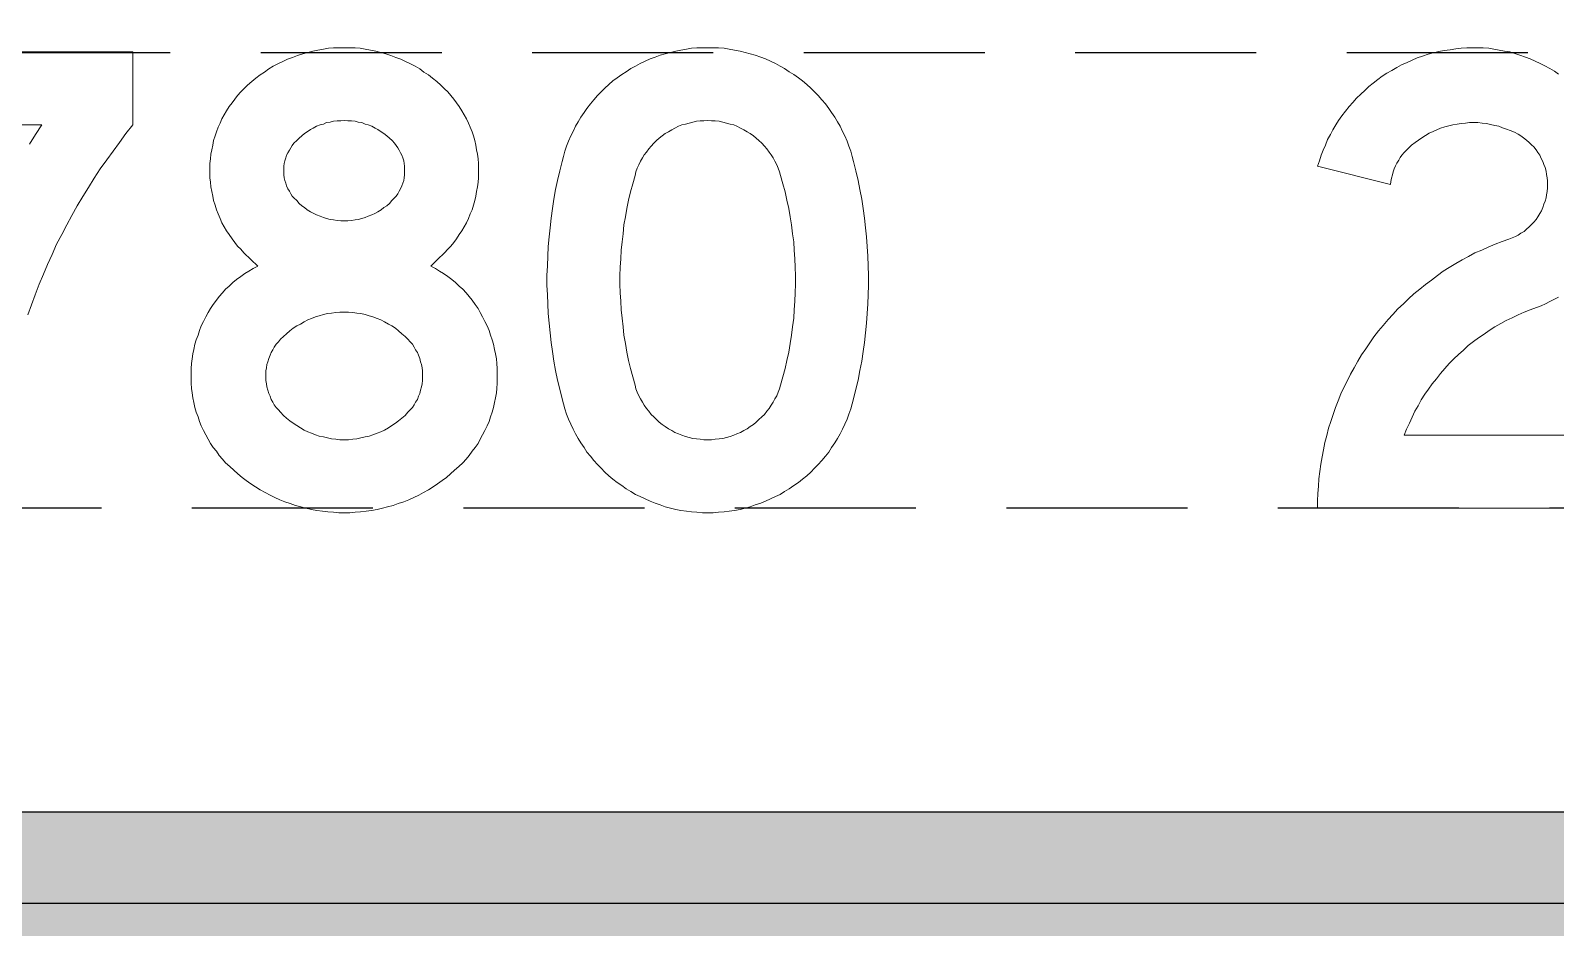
# Model space of a CAD drawing. Extents: x 0 to 420, y 0 to 297.
# Drawn here: x 218.72 to 245.47, y 169.72 to 185.46 of the extents above; entities that cross this region are included whole.
import ezdxf

# ---------------------------------------------------------------- set-up
doc = ezdxf.new("R2010")
doc.units = 0
doc.linetypes.add('HIDDEN', pattern=[9.525, 6.35, -3.175])
doc.layers.add('GREY', color=251, linetype='CONTINUOUS')
doc.layers.add('L25', color=1, linetype='CONTINUOUS')
doc.layers.add('YELLOW', color=7, linetype='CONTINUOUS', true_color=0xfcd900)

msp = doc.modelspace()

# ---------------------------------------------------------------- hatches: boundary and pattern name
at = {"layer": 'L25'}
h = msp.add_hatch(color=256, dxfattribs=at)
edge = h.paths.add_edge_path()
edge.add_line((122.8335807, 175.7455848), (122.8335807, 222.4122515))
edge.add_arc((128.4335807, 222.4122515), 5.6, 90, 180, ccw=False)
edge.add_line((128.4335807, 228.0122515), (268.4335807, 228.0122515))
edge.add_arc((268.4335807, 222.4122515), 5.6, 0, 90, ccw=False)
edge.add_line((274.0335807, 222.4122515), (274.0335807, 175.7455848))
edge.add_arc((268.4335807, 175.7455848), 5.6, -90, 0, ccw=False)
edge.add_line((268.4335807, 170.1455848), (128.4335807, 170.1455848))
edge.add_arc((128.4335807, 175.7455848), 5.6, 180, 270, ccw=False)
edge = h.paths.add_edge_path(flags=16)
edge.add_line((124.4335807, 175.7455848), (124.4335807, 222.4122515))
edge.add_arc((128.4335807, 222.4122515), 4, 90, 180, ccw=False)
edge.add_line((128.4335807, 226.4122515), (268.4335807, 226.4122515))
edge.add_arc((268.4335807, 222.4122515), 4, 0, 90, ccw=False)
edge.add_line((272.4335807, 222.4122515), (272.4335807, 175.7455848))
edge.add_arc((268.4335807, 175.7455848), 4, -90, 0, ccw=False)
edge.add_line((268.4335807, 171.7455848), (128.4335807, 171.7455848))
edge.add_arc((128.4335807, 175.7455848), 4, 180, 270, ccw=False)
at = {"layer": 'YELLOW'}
h = msp.add_hatch(color=256, dxfattribs=at)
edge = h.paths.add_edge_path()
edge.add_line((121.766914, 175.7455848), (121.766914, 222.4122515))
edge.add_arc((128.4335807, 222.4122515), 6.6666667, 90, 180, ccw=False)
edge.add_line((128.4335807, 229.0789182), (268.4335807, 229.0789182))
edge.add_arc((268.4335807, 222.4122515), 6.6666667, 0, 90, ccw=False)
edge.add_line((275.1002473, 222.4122515), (275.1002473, 175.7455848))
edge.add_arc((268.4335807, 175.7455848), 6.6666667, -90, 0, ccw=False)
edge.add_line((268.4335807, 169.0789182), (128.4335807, 169.0789182))
edge.add_arc((128.4335807, 175.7455848), 6.6666667, 180, 270, ccw=False)
edge = h.paths.add_edge_path(flags=16)
edge.add_line((122.8335807, 175.7455848), (122.8335807, 222.4122515))
edge.add_arc((128.4335807, 222.4122515), 5.6, 90, 180, ccw=False)
edge.add_line((128.4335807, 228.0122515), (268.4335807, 228.0122515))
edge.add_arc((268.4335807, 222.4122515), 5.6, 0, 90, ccw=False)
edge.add_line((274.0335807, 222.4122515), (274.0335807, 175.7455848))
edge.add_arc((268.4335807, 175.7455848), 5.6, -90, 0, ccw=False)
edge.add_line((268.4335807, 170.1455848), (128.4335807, 170.1455848))
edge.add_arc((128.4335807, 175.7455848), 5.6, 180, 270, ccw=False)

# ---------------------------------------------------------------- linework, layer by layer
at = {"layer": 'GREY', "lineweight": 0}
for points in [[(222.1385435, 180.9232599), (222.0821824, 180.8588472), (222.0258213, 180.7944346), (221.9775118, 180.7300219), (221.9211508, 180.6575577), (221.8728413, 180.5850934), (221.8325834, 180.5126292), (221.7923255, 180.440165), (221.7520676, 180.3596492), (221.7118097, 180.2791333), (221.6796033, 180.1986175), (221.6554486, 180.1181017), (221.6232423, 180.0375859), (221.5990875, 179.9570701), (221.5829844, 179.8685027), (221.5668812, 179.7879869), (221.550778, 179.6994195), (221.5427264, 179.6189037), (221.5346749, 179.5303363), (221.5346749, 179.4417689), (221.5346749, 179.3612531), (221.5346749, 179.2726857), (221.5427264, 179.1841183), (221.550778, 179.1036025), (221.5668812, 179.0150351), (221.5829844, 178.9345192), (221.5990875, 178.8459519), (221.6232423, 178.765436), (221.6554486, 178.6849202), (221.6796033, 178.6044044), (221.7118097, 178.5238886), (221.7520676, 178.4433728), (221.7923255, 178.3709085), (221.8325834, 178.2903927), (221.8728413, 178.2179285), (221.9211508, 178.1454643), (221.9775118, 178.0810516), (222.0258213, 178.0085874), (222.0821824, 177.9441747), (222.1385435, 177.8797621), (222.2110077, 177.8153494), (222.2834719, 177.7509368), (222.3559362, 177.6865241), (222.4284004, 177.6221115), (222.5008646, 177.5657504), (222.5813804, 177.5093893), (222.6618963, 177.4530283), (222.7424121, 177.4047188), (222.8309795, 177.3564093), (222.9195469, 177.3080998), (223.0000627, 177.2678419), (223.0886301, 177.227584), (223.1771975, 177.1953777), (223.2738165, 177.1631713), (223.3623838, 177.130965), (223.4590028, 177.1068103), (223.5475702, 177.0826555), (223.6441892, 177.0585008), (223.7408082, 177.0423976), (223.8374271, 177.0262944), (223.9340461, 177.0182429), (224.0306651, 177.0101913), (224.1272841, 177.0021397), (224.2239031, 177.0021397), (224.320522, 177.0021397), (224.4090894, 177.0101913), (224.5057084, 177.0182429), (224.6023274, 177.0262944), (224.6989464, 177.0423976), (224.7955653, 177.0585008), (224.8921843, 177.0826555), (224.9807517, 177.1068103), (225.0773707, 177.130965), (225.1659381, 177.1631713), (225.2625571, 177.1953777), (225.3511245, 177.227584), (225.4396919, 177.2678419), (225.5282592, 177.3080998), (225.6087751, 177.3564093), (225.6973425, 177.4047188), (225.7778583, 177.4530283), (225.8583741, 177.5093893), (225.9388899, 177.5657504), (226.0113541, 177.6221115), (226.0838184, 177.6865241), (226.1562826, 177.7509368), (226.2287468, 177.8153494), (226.3012111, 177.8797621), (226.3575721, 177.9441747), (226.4139332, 178.0085874), (226.4622427, 178.0810516), (226.5186038, 178.1454643), (226.5669133, 178.2179285), (226.6071712, 178.2903927), (226.6474291, 178.3709085), (226.687687, 178.4433728), (226.7279449, 178.5238886), (226.7601512, 178.6044044), (226.7843059, 178.6849202), (226.8165123, 178.765436), (226.840667, 178.8459519), (226.8567702, 178.9345192), (226.8728733, 179.0150351), (226.8889765, 179.1036025), (226.8970281, 179.1841183), (226.9050797, 179.2726857), (226.9050797, 179.3612531), (226.9050797, 179.4417689), (226.9050797, 179.5303363), (226.8970281, 179.6189037), (226.8889765, 179.6994195), (226.8728733, 179.7879869), (226.8567702, 179.8685027), (226.840667, 179.9570701), (226.8165123, 180.0375859), (226.7843059, 180.1181017), (226.7601512, 180.1986175), (226.7279449, 180.2791333), (226.687687, 180.3596492), (226.6474291, 180.440165), (226.6071712, 180.5126292), (226.5669133, 180.5850934), (226.5186038, 180.6575577), (226.4622427, 180.7300219), (226.4139332, 180.7944346), (226.3575721, 180.8588472), (226.3012111, 180.9232599), (226.2367984, 180.9796209), (226.1723858, 181.0440336), (226.1079731, 181.0923431), (226.0355089, 181.1487041), (225.9630446, 181.1970136), (225.8905804, 181.2372715), (225.8181162, 181.285581), (225.7376004, 181.3258389), (225.8583741, 181.4466126), (225.9791478, 181.5593348), (226.0355089, 181.6237474), (226.0918699, 181.6801085), (226.1401794, 181.7445212), (226.1884889, 181.8089338), (226.2367984, 181.881398), (226.2851079, 181.9458107), (226.3253658, 182.0182749), (226.3656237, 182.0907392), (226.39783, 182.1632034), (226.4300364, 182.2437192), (226.4622427, 182.3161834), (226.4863974, 182.3966993), (226.5105522, 182.4772151), (226.5266553, 182.5577309), (226.5427585, 182.6382467), (226.5588617, 182.7187625), (226.5669133, 182.7992783), (226.5749648, 182.8797941), (226.5749648, 182.96031), (226.5749648, 183.0408258), (226.5749648, 183.1293932), (226.5669133, 183.209909), (226.5588617, 183.2904248), (226.5427585, 183.3709406), (226.5266553, 183.4514564), (226.5105522, 183.5319722), (226.4863974, 183.6124881), (226.4622427, 183.6849523), (226.4300364, 183.7654681), (226.39783, 183.8379323), (226.3656237, 183.9103966), (226.3253658, 183.9828608), (226.2851079, 184.055325), (226.2367984, 184.1277893), (226.1884889, 184.1922019), (226.1401794, 184.2566146), (226.0918699, 184.3210272), (226.0355089, 184.3854399), (225.9791478, 184.4418009), (225.9147352, 184.5062136), (225.8422709, 184.5706262), (225.7698067, 184.6269873), (225.6973425, 184.6833484), (225.6168266, 184.7316579), (225.5443624, 184.7880189), (225.4638466, 184.8363284), (225.3833308, 184.8765863), (225.2947634, 184.9168442), (225.2142476, 184.9571021), (225.1256802, 184.9893085), (225.0371128, 185.0215148), (224.9485454, 185.0537211), (224.859978, 185.0778759), (224.7714106, 185.1020306), (224.6828432, 185.1181338), (224.5862242, 185.1342369), (224.4976568, 185.1503401), (224.4090894, 185.1583917), (224.3124705, 185.1583917), (224.2239031, 185.1583917), (224.1272841, 185.1583917), (224.0306651, 185.1583917), (223.9420977, 185.1503401), (223.8535303, 185.1342369), (223.7569113, 185.1181338), (223.6683439, 185.1020306), (223.5797765, 185.0778759), (223.4912091, 185.0537211), (223.4026418, 185.0215148), (223.3140744, 184.9893085), (223.225507, 184.9571021), (223.1449911, 184.9168442), (223.0564238, 184.8765863), (222.9759079, 184.8363284), (222.8953921, 184.7880189), (222.8229279, 184.7316579), (222.7424121, 184.6833484), (222.6699478, 184.6269873), (222.5974836, 184.5706262), (222.5250194, 184.5062136), (222.4606067, 184.4418009), (222.4042457, 184.3854399), (222.3478846, 184.3210272), (222.2995751, 184.2566146), (222.2512656, 184.1922019), (222.2029561, 184.1277893), (222.1546466, 184.055325), (222.1143887, 183.9828608), (222.0741308, 183.9103966), (222.0419245, 183.8379323), (222.0097182, 183.7654681), (221.9775118, 183.6849523), (221.9533571, 183.6124881), (221.9292024, 183.5319722), (221.9130992, 183.4514564), (221.896996, 183.3709406), (221.8808929, 183.2904248), (221.8728413, 183.209909), (221.8647897, 183.1293932), (221.8647897, 183.0408258), (221.8647897, 182.96031), (221.8647897, 182.8797941), (221.8728413, 182.7992783), (221.8808929, 182.7187625), (221.896996, 182.6382467), (221.9130992, 182.5577309), (221.9292024, 182.4772151), (221.9533571, 182.3966993), (221.9775118, 182.3161834), (222.0097182, 182.2437192), (222.0419245, 182.1632034), (222.0741308, 182.0907392), (222.1143887, 182.0182749), (222.1546466, 181.9458107), (222.2029561, 181.881398), (222.2512656, 181.8089338), (222.2995751, 181.7445212), (222.3478846, 181.6801085), (222.4042457, 181.6237474), (222.4606067, 181.5593348), (222.5813804, 181.4466126), (222.7021542, 181.3258389), (222.6216384, 181.285581), (222.5491741, 181.2372715), (222.4767099, 181.1970136), (222.4042457, 181.1487041), (222.3317814, 181.0923431), (222.2673688, 181.0440336), (222.2029561, 180.9796209)], [(233.1531069, 178.9989319), (233.1933648, 179.1680151), (233.2336227, 179.3290467), (233.265829, 179.4981299), (233.2980353, 179.6591616), (233.3221901, 179.8282448), (233.3463448, 179.9892764), (233.362448, 180.1583596), (233.3785511, 180.3274428), (233.3946543, 180.496526), (233.4027059, 180.6656093), (233.4107575, 180.8266409), (233.418809, 180.9957241), (233.418809, 181.1648073), (233.4107575, 181.3338905), (233.4027059, 181.5029737), (233.3946543, 181.6720569), (233.3785511, 181.8411401), (233.362448, 182.0021718), (233.3463448, 182.171255), (233.3221901, 182.3403382), (233.2980353, 182.5013698), (233.265829, 182.670453), (233.2336227, 182.8314847), (233.1933648, 183.0005679), (233.1531069, 183.1615995), (233.1289521, 183.2501669), (233.1047974, 183.3467859), (233.072591, 183.4353533), (233.0403847, 183.5239207), (233.0001268, 183.6124881), (232.9598689, 183.6930039), (232.919611, 183.7815713), (232.8713015, 183.8620871), (232.822992, 183.9426029), (232.7666309, 184.0231187), (232.7183215, 184.0955829), (232.6619604, 184.1760988), (232.5975477, 184.248563), (232.5331351, 184.3210272), (232.4687224, 184.3854399), (232.4043098, 184.4498525), (232.3318455, 184.5142652), (232.2593813, 184.5786778), (232.1869171, 184.6350389), (232.1064013, 184.6914), (232.0258855, 184.7397094), (231.9453696, 184.7960705), (231.8648538, 184.8363284), (231.784338, 184.8846379), (231.6957706, 184.9248958), (231.6072032, 184.9651537), (231.5266874, 184.9973601), (231.4300684, 185.0295664), (231.341501, 185.0537211), (231.2529336, 185.0778759), (231.1643662, 185.1020306), (231.0677473, 185.1181338), (230.9711283, 185.1342369), (230.8825609, 185.1503401), (230.7859419, 185.1583917), (230.6893229, 185.1583917), (230.6007555, 185.1583917), (230.5041366, 185.1583917), (230.4075176, 185.1583917), (230.3108986, 185.1503401), (230.2223312, 185.1342369), (230.1257122, 185.1181338), (230.0371448, 185.1020306), (229.9405259, 185.0778759), (229.8519585, 185.0537211), (229.7633911, 185.0295664), (229.6748237, 184.9973601), (229.5862563, 184.9651537), (229.4976889, 184.9248958), (229.4091215, 184.8846379), (229.3286057, 184.8363284), (229.2480899, 184.7960705), (229.167574, 184.7397094), (229.0870582, 184.6914), (229.0065424, 184.6350389), (228.9340782, 184.5786778), (228.861614, 184.5142652), (228.7891497, 184.4498525), (228.7247371, 184.3854399), (228.6603244, 184.3210272), (228.5959118, 184.248563), (228.5395507, 184.1760988), (228.475138, 184.0955829), (228.4268286, 184.0231187), (228.3704675, 183.9426029), (228.322158, 183.8620871), (228.2738485, 183.7815713), (228.2335906, 183.6930039), (228.1933327, 183.6124881), (228.1530748, 183.5239207), (228.1208685, 183.4353533), (228.0886621, 183.3467859), (228.0645074, 183.2501669), (228.0403527, 183.1615995), (228.0000947, 183.0005679), (227.9598368, 182.8314847), (227.9276305, 182.670453), (227.8954242, 182.5013698), (227.8712694, 182.3403382), (227.8471147, 182.171255), (227.8310115, 182.0021718), (227.8149084, 181.8411401), (227.7988052, 181.6720569), (227.7907536, 181.5029737), (227.782702, 181.3338905), (227.7746505, 181.1648073), (227.7746505, 180.9957241), (227.782702, 180.8266409), (227.7907536, 180.6656093), (227.7988052, 180.496526), (227.8149084, 180.3274428), (227.8310115, 180.1583596), (227.8471147, 179.9892764), (227.8712694, 179.8282448), (227.8954242, 179.6591616), (227.9276305, 179.4981299), (227.9598368, 179.3290467), (228.0000947, 179.1680151), (228.0403527, 178.9989319), (228.0645074, 178.9103645), (228.0886621, 178.8217971), (228.1208685, 178.7332297), (228.1530748, 178.6446623), (228.1933327, 178.5560949), (228.2335906, 178.4675275), (228.2738485, 178.3870117), (228.322158, 178.3064959), (228.3704675, 178.2259801), (228.4268286, 178.1454643), (228.475138, 178.0649485), (228.5395507, 177.9924842), (228.5959118, 177.92002), (228.6603244, 177.8475558), (228.7247371, 177.7831431), (228.7891497, 177.7106789), (228.861614, 177.6462662), (228.9340782, 177.5899051), (229.0065424, 177.5335441), (229.0870582, 177.477183), (229.167574, 177.4208219), (229.2480899, 177.3725125), (229.3286057, 177.324203), (229.4091215, 177.2839451), (229.4976889, 177.2436871), (229.5862563, 177.2034292), (229.6748237, 177.1712229), (229.7633911, 177.1390166), (229.8519585, 177.1068103), (229.9405259, 177.0826555), (230.0371448, 177.0585008), (230.1257122, 177.0423976), (230.2223312, 177.0262944), (230.3108986, 177.0182429), (230.4075176, 177.0101913), (230.5041366, 177.0021397), (230.6007555, 177.0021397), (230.6893229, 177.0021397), (230.7859419, 177.0101913), (230.8825609, 177.0182429), (230.9711283, 177.0262944), (231.0677473, 177.0423976), (231.1643662, 177.0585008), (231.2529336, 177.0826555), (231.341501, 177.1068103), (231.4300684, 177.1390166), (231.5266874, 177.1712229), (231.6072032, 177.2034292), (231.6957706, 177.2436871), (231.784338, 177.2839451), (231.8648538, 177.324203), (231.9453696, 177.3725125), (232.0258855, 177.4208219), (232.1064013, 177.477183), (232.1869171, 177.5335441), (232.2593813, 177.5899051), (232.3318455, 177.6462662), (232.4043098, 177.7106789), (232.4687224, 177.7831431), (232.5331351, 177.8475558), (232.5975477, 177.92002), (232.6619604, 177.9924842), (232.7183215, 178.0649485), (232.7666309, 178.1454643), (232.822992, 178.2259801), (232.8713015, 178.3064959), (232.919611, 178.3870117), (232.9598689, 178.4675275), (233.0001268, 178.5560949), (233.0403847, 178.6446623), (233.072591, 178.7332297), (233.1047974, 178.8217971), (233.1289521, 178.9103645)], [(225.1015254, 183.4836627), (225.0612675, 183.5319722), (225.012958, 183.5722301), (224.9646485, 183.6124881), (224.9163391, 183.652746), (224.8680296, 183.6849523), (224.8116685, 183.7252102), (224.763359, 183.7493649), (224.7069979, 183.7815713), (224.6425853, 183.805726), (224.5862242, 183.8218292), (224.5298632, 183.8459839), (224.4654505, 183.8540355), (224.4090894, 183.8701387), (224.3446768, 183.8781902), (224.2802641, 183.8781902), (224.2239031, 183.8862418), (224.1594904, 183.8781902), (224.0950778, 183.8781902), (224.0306651, 183.8701387), (223.974304, 183.8540355), (223.9098914, 183.8459839), (223.8535303, 183.8218292), (223.7971692, 183.805726), (223.7327566, 183.7815713), (223.6763955, 183.7493649), (223.628086, 183.7252102), (223.571725, 183.6849523), (223.5234155, 183.652746), (223.475106, 183.6124881), (223.4267965, 183.5722301), (223.3865386, 183.5319722), (223.3382291, 183.4836627), (223.3060228, 183.4434048), (223.281868, 183.4031469), (223.2577133, 183.362889), (223.2335585, 183.3145795), (223.2094038, 183.2743216), (223.1933006, 183.2260121), (223.1771975, 183.1777027), (223.1691459, 183.1293932), (223.1610943, 183.0810837), (223.1610943, 183.0247226), (223.1610943, 182.9764131), (223.1610943, 182.9281036), (223.1691459, 182.8797941), (223.1771975, 182.8314847), (223.1933006, 182.7831752), (223.2094038, 182.7348657), (223.2335585, 182.6865562), (223.2577133, 182.6462983), (223.281868, 182.5979888), (223.3060228, 182.5577309), (223.3382291, 182.5255246), (223.3865386, 182.4772151), (223.4267965, 182.4289056), (223.475106, 182.3886477), (223.5234155, 182.3564413), (223.571725, 182.3161834), (223.628086, 182.2839771), (223.6844471, 182.2517708), (223.7327566, 182.227616), (223.7971692, 182.2034613), (223.8535303, 182.1793066), (223.9098914, 182.1632034), (223.974304, 182.1471002), (224.0306651, 182.1390487), (224.0950778, 182.1309971), (224.1594904, 182.1229455), (224.2239031, 182.1229455), (224.2802641, 182.1229455), (224.3446768, 182.1309971), (224.4090894, 182.1390487), (224.4654505, 182.1471002), (224.5298632, 182.1632034), (224.5862242, 182.1793066), (224.6425853, 182.2034613), (224.7069979, 182.227616), (224.7553074, 182.2517708), (224.8116685, 182.2839771), (224.8680296, 182.3161834), (224.9163391, 182.3564413), (224.9646485, 182.3886477), (225.012958, 182.4289056), (225.0532159, 182.4772151), (225.1015254, 182.5255246), (225.1337318, 182.5577309), (225.1578865, 182.5979888), (225.1820412, 182.6462983), (225.206196, 182.6865562), (225.2303507, 182.7348657), (225.2464539, 182.7831752), (225.2625571, 182.8314847), (225.2706086, 182.8797941), (225.2786602, 182.9281036), (225.2786602, 182.9764131), (225.2786602, 183.0247226), (225.2786602, 183.0810837), (225.2706086, 183.1293932), (225.2625571, 183.1777027), (225.2464539, 183.2260121), (225.2303507, 183.2743216), (225.206196, 183.3145795), (225.1820412, 183.362889), (225.1578865, 183.4031469), (225.1337318, 183.4434048)], [(231.8729054, 179.2404793), (231.9131633, 179.3854078), (231.9534212, 179.5303363), (231.9856275, 179.6752647), (232.0178339, 179.8201932), (232.0419886, 179.9731732), (232.0661434, 180.1181017), (232.0822465, 180.2630302), (232.1064013, 180.4160102), (232.1144528, 180.5609387), (232.1225044, 180.7139187), (232.130556, 180.8588472), (232.1386076, 181.0118273), (232.1386076, 181.1567557), (232.130556, 181.3097358), (232.1225044, 181.4546642), (232.1144528, 181.6076443), (232.1064013, 181.7525727), (232.0822465, 181.8975012), (232.0661434, 182.0504813), (232.0419886, 182.1954097), (232.0178339, 182.3403382), (231.9856275, 182.4852667), (231.9534212, 182.6301951), (231.9131633, 182.7751236), (231.8729054, 182.920052), (231.8568022, 182.9844647), (231.8326475, 183.0488774), (231.8084928, 183.1052384), (231.7762864, 183.1696511), (231.7440801, 183.2260121), (231.7118738, 183.2823732), (231.6716159, 183.3306827), (231.631358, 183.3870438), (231.5911001, 183.4353533), (231.5427906, 183.4836627), (231.4944811, 183.5319722), (231.4461716, 183.5722301), (231.3978621, 183.6124881), (231.341501, 183.652746), (231.28514, 183.6849523), (231.2287789, 183.7171586), (231.1724178, 183.7493649), (231.1080052, 183.7815713), (231.0516441, 183.805726), (230.9872315, 183.8218292), (230.9228188, 183.8379323), (230.8584061, 183.8540355), (230.7939935, 183.8701387), (230.7295808, 183.8781902), (230.6651682, 183.8781902), (230.6007555, 183.8862418), (230.5282913, 183.8781902), (230.4638787, 183.8781902), (230.399466, 183.8701387), (230.3350534, 183.8540355), (230.2706407, 183.8379323), (230.2062281, 183.8218292), (230.1418154, 183.805726), (230.0854543, 183.7815713), (230.0210417, 183.7493649), (229.9646806, 183.7171586), (229.9083195, 183.6849523), (229.8519585, 183.652746), (229.7955974, 183.6124881), (229.7472879, 183.5722301), (229.6989784, 183.5319722), (229.6506689, 183.4836627), (229.6023594, 183.4353533), (229.5621015, 183.3870438), (229.5218436, 183.3306827), (229.4815857, 183.2823732), (229.4493794, 183.2260121), (229.4171731, 183.1696511), (229.3849667, 183.1052384), (229.360812, 183.0488774), (229.3366573, 182.9844647), (229.3205541, 182.920052), (229.2802962, 182.7751236), (229.2400383, 182.6301951), (229.207832, 182.4852667), (229.1756256, 182.3403382), (229.1514709, 182.1954097), (229.1273161, 182.0504813), (229.111213, 181.8975012), (229.0951098, 181.7525727), (229.0790067, 181.6076443), (229.0709551, 181.4546642), (229.0629035, 181.3097358), (229.0548519, 181.1567557), (229.0548519, 181.0118273), (229.0629035, 180.8588472), (229.0709551, 180.7139187), (229.0790067, 180.5609387), (229.0951098, 180.4160102), (229.111213, 180.2630302), (229.1273161, 180.1181017), (229.1514709, 179.9731732), (229.1756256, 179.8201932), (229.207832, 179.6752647), (229.2400383, 179.5303363), (229.2802962, 179.3854078), (229.3205541, 179.2404793), (229.3366573, 179.1760667), (229.360812, 179.1197056), (229.3849667, 179.055293), (229.4171731, 178.9989319), (229.4493794, 178.9425708), (229.4815857, 178.8862098), (229.5218436, 178.8298487), (229.5621015, 178.7815392), (229.6023594, 178.7251781), (229.6506689, 178.6849202), (229.6989784, 178.6366107), (229.7472879, 178.5883012), (229.7955974, 178.5480433), (229.8519585, 178.515837), (229.9083195, 178.4755791), (229.9646806, 178.4433728), (230.0210417, 178.4111665), (230.0854543, 178.3870117), (230.1418154, 178.362857), (230.2062281, 178.3387022), (230.2706407, 178.3225991), (230.3350534, 178.3064959), (230.399466, 178.2984443), (230.4638787, 178.2903927), (230.5282913, 178.2823412), (230.6007555, 178.2823412), (230.6651682, 178.2823412), (230.7295808, 178.2903927), (230.7939935, 178.2984443), (230.8584061, 178.3064959), (230.9228188, 178.3225991), (230.9872315, 178.3387022), (231.0516441, 178.362857), (231.1080052, 178.3870117), (231.1724178, 178.4111665), (231.2287789, 178.4433728), (231.28514, 178.4755791), (231.341501, 178.515837), (231.3978621, 178.5480433), (231.4461716, 178.5883012), (231.4944811, 178.6366107), (231.5427906, 178.6849202), (231.5911001, 178.7251781), (231.631358, 178.7815392), (231.6716159, 178.8298487), (231.7118738, 178.8862098), (231.7440801, 178.9425708), (231.7762864, 178.9989319), (231.8084928, 179.055293), (231.8326475, 179.1197056), (231.8568022, 179.1760667)], [(223.1047332, 180.0456375), (223.0644753, 179.997328), (223.0242174, 179.9570701), (222.9920111, 179.9087606), (222.9678564, 179.8604511), (222.93565, 179.8121416), (222.9195469, 179.7638321), (222.8953921, 179.7074711), (222.879289, 179.65111), (222.8631858, 179.6028005), (222.8551342, 179.5464394), (222.8470826, 179.4900784), (222.8470826, 179.4337173), (222.8470826, 179.3773562), (222.8470826, 179.3209952), (222.8551342, 179.2646341), (222.8631858, 179.208273), (222.879289, 179.1519119), (222.8953921, 179.0955509), (222.9195469, 179.0472414), (222.93565, 178.9908803), (222.9678564, 178.9425708), (222.9920111, 178.8942613), (223.0242174, 178.8459519), (223.0644753, 178.8056939), (223.1047332, 178.765436), (223.1530427, 178.709075), (223.2094038, 178.6607655), (223.2657649, 178.612456), (223.3221259, 178.5721981), (223.3865386, 178.5319402), (223.4509512, 178.4916823), (223.5153639, 178.4514244), (223.5797765, 178.419218), (223.6441892, 178.3950633), (223.7166534, 178.3709085), (223.7810661, 178.3467538), (223.8535303, 178.3306506), (223.9259945, 178.3145475), (223.9984588, 178.2984443), (224.070923, 178.2903927), (224.1433872, 178.2823412), (224.2239031, 178.2823412), (224.2963673, 178.2823412), (224.3688315, 178.2903927), (224.4412958, 178.2984443), (224.51376, 178.3145475), (224.5862242, 178.3306506), (224.6586885, 178.3467538), (224.7231011, 178.3709085), (224.7955653, 178.3950633), (224.859978, 178.419218), (224.9243906, 178.4514244), (224.9968549, 178.4916823), (225.0532159, 178.5319402), (225.1176286, 178.5721981), (225.1739897, 178.612456), (225.2303507, 178.6607655), (225.2867118, 178.709075), (225.3350213, 178.765436), (225.3752792, 178.8056939), (225.4155371, 178.8459519), (225.4477434, 178.8942613), (225.4718982, 178.9425708), (225.5041045, 178.9908803), (225.5202077, 179.0472414), (225.5443624, 179.0955509), (225.5604656, 179.1519119), (225.5765687, 179.208273), (225.5846203, 179.2646341), (225.5926719, 179.3209952), (225.5926719, 179.3773562), (225.5926719, 179.4337173), (225.5926719, 179.4900784), (225.5846203, 179.5464394), (225.5765687, 179.6028005), (225.5604656, 179.65111), (225.5443624, 179.7074711), (225.5202077, 179.7638321), (225.5041045, 179.8121416), (225.4718982, 179.8604511), (225.4477434, 179.9087606), (225.4155371, 179.9570701), (225.3752792, 179.997328), (225.3350213, 180.0456375), (225.2867118, 180.093947), (225.2303507, 180.1422565), (225.1739897, 180.1905659), (225.1176286, 180.2388754), (225.0532159, 180.2791333), (224.9968549, 180.3113397), (224.9243906, 180.3515976), (224.859978, 180.3838039), (224.7955653, 180.4079586), (224.7231011, 180.440165), (224.6586885, 180.4562681), (224.5862242, 180.4804229), (224.51376, 180.496526), (224.4412958, 180.5045776), (224.3688315, 180.5126292), (224.2963673, 180.5206808), (224.2239031, 180.5206808), (224.1433872, 180.5206808), (224.070923, 180.5126292), (223.9984588, 180.5045776), (223.9259945, 180.496526), (223.8535303, 180.4804229), (223.7810661, 180.4562681), (223.7166534, 180.440165), (223.6441892, 180.4079586), (223.5797765, 180.3838039), (223.5153639, 180.3515976), (223.4509512, 180.3113397), (223.3865386, 180.2791333), (223.3221259, 180.2388754), (223.2657649, 180.1905659), (223.2094038, 180.1422565), (223.1530427, 180.093947)]]:
    msp.add_lwpolyline(points, close=True, dxfattribs=at)
for points in [[(245.5203359, 184.6994515), (245.4478717, 184.747761), (245.3673559, 184.7960705), (245.2787885, 184.84438), (245.1982727, 184.8846379), (245.1097053, 184.9248958), (245.0211379, 184.9651537), (244.9406221, 184.9973601), (244.8440031, 185.0295664), (244.7554357, 185.0617727), (244.6668683, 185.0859275), (244.5702493, 185.1020306), (244.4816819, 185.1181338), (244.3850629, 185.1342369), (244.2964955, 185.1503401), (244.1998766, 185.1583917), (244.1032576, 185.1583917), (244.0146902, 185.1583917), (243.9100196, 185.1583917), (243.8134007, 185.1503401), (243.7167817, 185.1422885), (243.6201627, 185.1261854), (243.5154921, 185.1100822), (243.4188732, 185.093979), (243.3222542, 185.0698243), (243.2336868, 185.0456695), (243.1370678, 185.0134632), (243.0404488, 184.9812569), (242.9518814, 184.940999), (242.863314, 184.9007411), (242.7666951, 184.8604832), (242.6861793, 184.8121737), (242.5976119, 184.7638642), (242.5090445, 184.7155547), (242.4285286, 184.6591936), (242.3480128, 184.6028326), (242.267497, 184.5384199), (242.1950328, 184.4820588), (242.1225686, 184.4095946), (242.0501043, 184.345182), (241.9776401, 184.2727177), (241.9132274, 184.2002535), (241.8488148, 184.1277893), (241.7844021, 184.0472734), (241.7199895, 183.9667576), (241.6636284, 183.8862418), (241.6153189, 183.805726), (241.5589579, 183.7171586), (241.5186999, 183.6366428), (241.4703905, 183.5480754), (241.4301326, 183.4514564), (241.3898746, 183.362889), (241.3576683, 183.2743216), (241.325462, 183.1777027), (241.2932557, 183.0810837), (242.5734571, 182.7590204), (242.5815087, 182.8153815), (242.5895603, 182.8717426), (242.6056634, 182.9281036), (242.6217666, 182.9844647), (242.6378698, 183.0327742), (242.6620245, 183.0891353), (242.6861793, 183.1374447), (242.7183856, 183.1857542), (242.7425403, 183.2340637), (242.7747466, 183.2743216), (242.8150046, 183.3226311), (242.8552625, 183.362889), (242.8955204, 183.4031469), (242.9438299, 183.4514564), (243.0082425, 183.4997659), (243.0646036, 183.5400238), (243.1209647, 183.5802817), (243.1853773, 183.6205396), (243.24979, 183.6607975), (243.3222542, 183.6930039), (243.3866668, 183.7171586), (243.4510795, 183.7493649), (243.5235437, 183.7735197), (243.596008, 183.7896228), (243.6684722, 183.805726), (243.7409364, 183.8218292), (243.8134007, 183.8298807), (243.8858649, 183.8379323), (243.9583291, 183.8459839), (244.0307934, 183.8459839), (244.1032576, 183.8459839), (244.1837734, 183.8379323), (244.2562376, 183.8298807), (244.3287019, 183.8137776), (244.4011661, 183.7976744), (244.4736303, 183.7815713), (244.538043, 183.7574165), (244.6105072, 183.7332618), (244.6749199, 183.709107), (244.7473841, 183.6769007), (244.8117967, 183.6446944), (244.8601062, 183.6124881), (244.9084157, 183.5802817), (244.9567252, 183.5400238), (245.0050347, 183.4997659), (245.0452926, 183.459508), (245.0855505, 183.4192501), (245.1258084, 183.3709406), (245.1580147, 183.3226311), (245.1902211, 183.2743216), (245.2143758, 183.2179606), (245.2465821, 183.1615995), (245.2626853, 183.11329), (245.2868401, 183.0569289), (245.3029432, 182.9925163), (245.3109948, 182.9361552), (245.3190464, 182.8797941), (245.327098, 182.8234331), (245.327098, 182.7590204), (245.327098, 182.7026594), (245.3190464, 182.6382467), (245.3109948, 182.5818856), (245.3029432, 182.5255246), (245.2868401, 182.4691635), (245.2626853, 182.4128024), (245.2465821, 182.3564413), (245.2224274, 182.3000803), (245.1902211, 182.2517708), (245.1580147, 182.1954097), (245.1258084, 182.1471002), (245.0855505, 182.0987907), (245.0452926, 182.0585328), (245.0050347, 182.0182749), (244.9567252, 181.978017), (244.9164673, 181.9377591), (244.8601062, 181.9055528), (244.8117967, 181.8733465), (244.7634873, 181.8491917), (244.7071262, 181.825037), (244.6507651, 181.8008822), (244.5299914, 181.7606243), (244.4092177, 181.7123148), (244.288444, 181.6640053), (244.1757218, 181.6076443), (244.0549481, 181.5593348), (243.942226, 181.4949221), (243.8295038, 181.4385611), (243.7167817, 181.3741484), (243.6040595, 181.3016842), (243.499389, 181.2372715), (243.3947184, 181.1648073), (243.2900479, 181.0842915), (243.1853773, 181.0037757), (243.0887583, 180.9232599), (242.9840878, 180.842744), (242.8874688, 180.7541766), (242.7989014, 180.6656093), (242.7022824, 180.5770419), (242.613715, 180.4804229), (242.5331992, 180.3918555), (242.4446318, 180.2871849), (242.364116, 180.1905659), (242.2836002, 180.0858954), (242.2111359, 179.9812248), (242.1386717, 179.8765543), (242.0662075, 179.7718837), (242.0017948, 179.6591616), (241.9373822, 179.5464394), (241.8729695, 179.4337173), (241.8166085, 179.3209952), (241.7602474, 179.208273), (241.7038863, 179.0874993), (241.6555768, 178.9667256), (241.6072673, 178.8459519), (241.5670094, 178.7251781), (241.5267515, 178.6044044), (241.4864936, 178.4836307), (241.4542873, 178.3548054), (241.422081, 178.2340317), (241.3979262, 178.1052064), (241.3737715, 177.9844326), (241.3496167, 177.8556073), (241.3335136, 177.726782), (241.3174104, 177.5979567), (241.3093588, 177.4691314), (241.3013072, 177.3403061), (241.2932557, 177.2114808), (241.2932557, 177.0826555), (246.6475573, 177.0826555)], [(215.1578224, 185.0859275), (220.512124, 185.0859275), (220.512124, 183.805726), (220.3913503, 183.652746), (220.2786282, 183.4997659), (220.165906, 183.3467859), (220.0531839, 183.1938058), (219.9404617, 183.0327742), (219.8357912, 182.8717426), (219.7311206, 182.7107109), (219.6345016, 182.5496793), (219.5378827, 182.3886477), (219.4412637, 182.2195645), (219.3526963, 182.0504813), (219.2641289, 181.881398), (219.1755615, 181.7123148), (219.0950457, 181.53518), (219.0145299, 181.3580453), (218.9420656, 181.188962), (218.8696014, 181.0118273), (218.7971372, 180.8266409), (218.7327245, 180.6495061), (218.6683119, 180.4723713)], [(218.7005182, 183.4675596), (218.8051888, 183.6366428), (218.9179109, 183.805726), (215.1578224, 183.805726)], [(246.6475573, 178.362857), (242.8150046, 178.362857), (242.8552625, 178.4675275), (242.903572, 178.5721981), (242.9518814, 178.6768686), (243.0001909, 178.7815392), (243.056552, 178.8781582), (243.1129131, 178.9828287), (243.1773257, 179.0794477), (243.2417384, 179.1680151), (243.306151, 179.2646341), (243.3786153, 179.3532015), (243.4510795, 179.4417689), (243.5235437, 179.5303363), (243.6040595, 179.6189037), (243.6845753, 179.6994195), (243.7650912, 179.7799353), (243.8536586, 179.8523995), (243.9341744, 179.9329153), (244.0307934, 180.0053796), (244.1193607, 180.0697922), (244.2159797, 180.1342049), (244.3045471, 180.1986175), (244.4011661, 180.2630302), (244.5058367, 180.3193913), (244.6024556, 180.3757523), (244.7071262, 180.4240618), (244.8117967, 180.4723713), (244.9164673, 180.5206808), (245.0211379, 180.5609387), (245.13386, 180.6011966), (245.2143758, 180.6334029), (245.2948916, 180.6656093), (245.3673559, 180.7058672), (245.4478717, 180.7461251), (245.5203359, 180.786383)]]:
    msp.add_lwpolyline(points, dxfattribs=at)
at = {"layer": 'L25'}
for points in [[(122.8335807, 175.7455848), (122.8335807, 222.4122515, -0.4142135624), (128.4335807, 228.0122515), (268.4335807, 228.0122515, -0.4142135624), (274.0335807, 222.4122515), (274.0335807, 175.7455848, -0.4142135624), (268.4335807, 170.1455848), (128.4335807, 170.1455848, -0.4142135624)], [(124.4335807, 175.7455848), (124.4335807, 222.4122515, -0.4142135624), (128.4335807, 226.4122515), (268.4335807, 226.4122515, -0.4142135624), (272.4335807, 222.4122515), (272.4335807, 175.7455848, -0.4142135624), (268.4335807, 171.7455848), (128.4335807, 171.7455848, -0.4142135624)]]:
    msp.add_lwpolyline(points, format="xyb", close=True, dxfattribs=at)
at = {"layer": 'L25', "linetype": 'HIDDEN', "ltscale": 0.5}
msp.add_lwpolyline([(262.8240731, 177.0789182), (189.4186805, 177.0789182), (189.4186805, 185.0789182), (262.8240731, 185.0789182)], close=True, dxfattribs=at)

doc.saveas('drawing.dxf')
